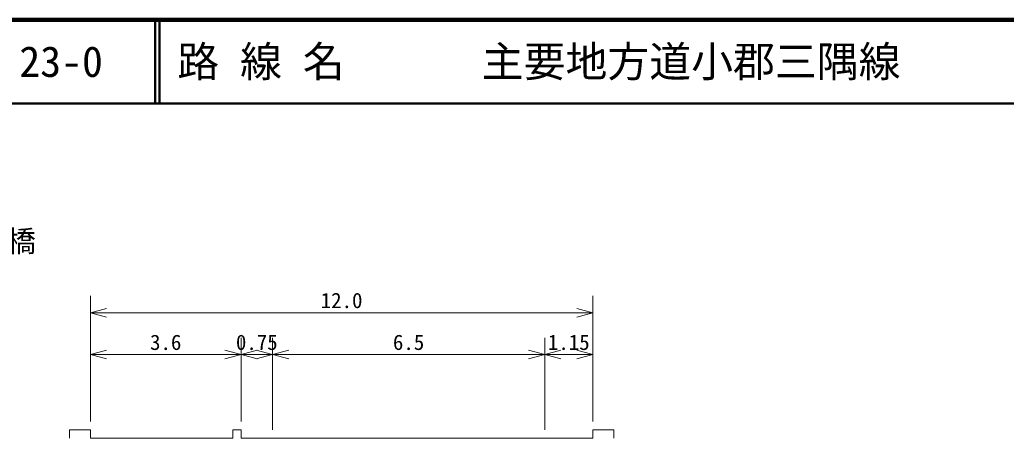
# Model space of a CAD drawing. Units: millimetres on the paper, enlarged 1000 times, with parts at other scales. Extents: x 40000 to 680000, y 20000 to 380000.
# Drawn here: x 161569 to 279359, y 330000 to 380000 of the extents above; entities that cross this region are included whole.
import ezdxf
from ezdxf.enums import TextEntityAlignment as Align

# ---------------------------------------------------------------- set-up
doc = ezdxf.new("R2010")
doc.units = ezdxf.units.MM
doc.header["$LTSCALE"] = 1000
for name, color, linetype, lineweight in [('M-STR-HTXT', 7, 'Continuous', 13), ('M-TTL', 2, 'Continuous', 140), ('M-TTL-LINE', 7, 'Continuous', 50)]:
    doc.layers.add(name, color=color, linetype=linetype, lineweight=lineweight)
doc.layers.add('M-TTL-TXT', color=7, linetype='Continuous')
doc.styles.add('ＭＳ ゴシック', font='')
doc.styles.get('ＭＳ ゴシック').set_extended_font_data('MS Gothic')

msp = doc.modelspace()

# ---------------------------------------------------------------- linework, layer by layer
at = {"layer": 'M-STR-HTXT'}
for p, q in [((170000, 332000), (170000, 347000)), ((230000, 332000), (230000, 347000)), ((171932, 345518), (170000, 345000)), ((230000, 345000), (228068, 345518)), ((170000, 345000), (230000, 345000)), ((170000, 345000), (171932, 344482)), ((228068, 344482), (230000, 345000)), ((188000, 332000), (188000, 342000)), ((191750, 331000), (191750, 342000)), ((224250, 331000), (224250, 342000)), ((171932, 340518), (170000, 340000)), ((188000, 340000), (186068, 340518)), ((189932, 340518), (188000, 340000)), ((191750, 340000), (189818, 340518)), ((193682, 340518), (191750, 340000)), ((224250, 340000), (222318, 340518)), ((226182, 340518), (224250, 340000)), ((230000, 340000), (228068, 340518)), ((170000, 340000), (188000, 340000)), ((170000, 340000), (171932, 339482)), ((186068, 339482), (188000, 340000)), ((188000, 340000), (191750, 340000)), ((188000, 340000), (189932, 339482)), ((189818, 339482), (191750, 340000)), ((191750, 340000), (224250, 340000)), ((191750, 340000), (193682, 339482)), ((222318, 339482), (224250, 340000)), ((224250, 340000), (230000, 340000)), ((224250, 340000), (226182, 339482)), ((228068, 339482), (230000, 340000)), ((167500, 331000), (167500, 330000)), ((170000, 331000), (167500, 331000)), ((170000, 331000), (170000, 330000)), ((187000, 331000), (188000, 331000)), ((187000, 331000), (187000, 330000)), ((188000, 331000), (188000, 330000)), ((230000, 331000), (230000, 330000)), ((232500, 331000), (230000, 331000)), ((232500, 331000), (232500, 330000)), ((170000, 330000), (187000, 330000)), ((188000, 330000), (191750, 330000)), ((191750, 330000), (224250, 330000)), ((224250, 330000), (230000, 330000))]:
    msp.add_line(p, q, dxfattribs=at)
at = {"layer": 'M-TTL'}
msp.add_line((680000, 380000), (40000, 380000), dxfattribs=at)
at = {"layer": 'M-TTL-LINE'}
for p, q in [((177750, 380000), (177750, 370000)), ((178250, 380000), (178250, 370000)), ((40000, 370000), (680000, 370000))]:
    msp.add_line(p, q, dxfattribs=at)

# ---------------------------------------------------------------- texts
at = {"layer": 'M-STR-HTXT', "style": 'ＭＳ ゴシック'}
msp.add_text('橋名\u3000\u3000\u3000温湯一橋', height=2566, dxfattribs=at).set_placement((132000, 351500), align=Align.BOTTOM_LEFT)
for s, p in [('12.0', (200000, 345000)), ('3.6', (179000, 340000)), ('0.75', (189875, 340000)), ('6.5', (208000, 340000)), ('1.15', (227125, 340000))]:
    msp.add_text(s, height=1833, dxfattribs=at).set_placement(p, align=Align.BOTTOM_CENTER)
at = {"layer": 'M-TTL-TXT', "style": 'ＭＳ ゴシック'}
for s, p in [('路 線 名', (180380, 375000)), ('主要地方道小郡三隅線', (216734, 375000)), ('23-0', (161521, 375000))]:
    msp.add_text(s, height=3666, dxfattribs=at).set_placement(p, align=Align.MIDDLE_LEFT)

doc.saveas('drawing.dxf')
